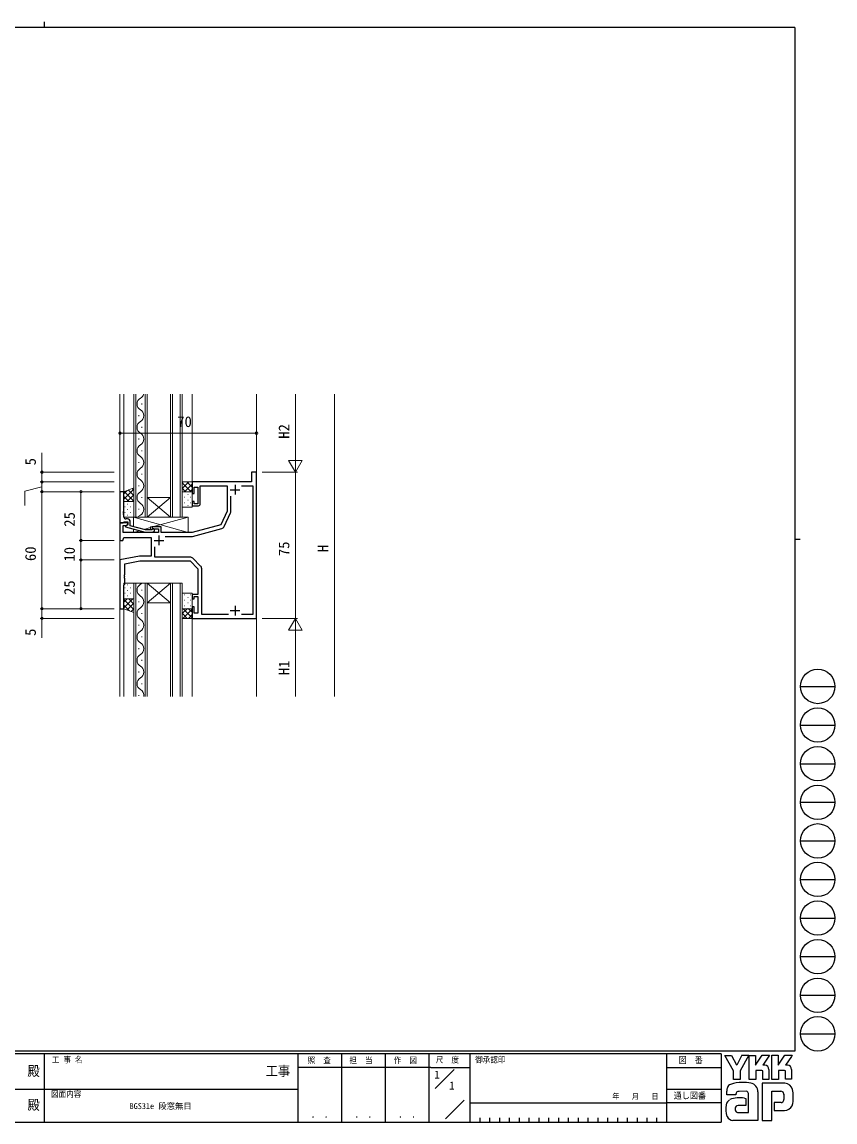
# Model space of a CAD drawing. Units: millimetres on the paper. Extents: x -397 to 397, y -282 to 282.
# Drawn here: x -20 to 397, y -282 to 282 of the extents above; entities that cross this region are included whole.
import ezdxf
from ezdxf.enums import TextEntityAlignment as Align

# ---------------------------------------------------------------- set-up
doc = ezdxf.new("R2010")
doc.units = ezdxf.units.MM
for name, color, linetype in [('0-1_USER1', 3, 'Continuous'), ('0-2_YKK_11', 134, 'Continuous'), ('0-7_YKK_ZWAK', 134, 'Continuous')]:
    doc.layers.add(name, color=color, linetype=linetype)
for name, color, linetype, lineweight in [('0-3_YKK_12', 40, 'Continuous', 18), ('0-4_YKK_13', 120, 'Continuous', 18), ('0-6_YKK_D', 200, 'Continuous', 18)]:
    doc.layers.add(name, color=color, linetype=linetype, lineweight=lineweight)
doc.styles.add('ＭＳ ゴシック', font='')
doc.styles.get('ＭＳ ゴシック').set_extended_font_data('MS Gothic')

msp = doc.modelspace()

# ---------------------------------------------------------------- linework, layer by layer
at = {"layer": '0-2_YKK_11'}
for p, q in [((86.537, 42.19), (91.537, 42.19)), ((89.037, 44.69), (89.037, 39.69)), ((92.277, 44.26), (98.107, 44.26)), ((86.967, 31.206), (86.967, 38.951)), ((83.508, 23.345), (86.78, 30.36)), ((33.837, 27.19), (33.037, 27.19)), ((50.037, 18.69), (50.037, 13.69)), ((47.537, 16.19), (52.537, 16.19)), ((71.381, 3.075), (67.422, 7.034)), ((86.537, -19.81), (91.537, -19.81)), ((89.037, -17.31), (89.037, -22.31))]:
    msp.add_line(p, q, dxfattribs=at)
for points in [[(100.037, -23.81), (100.037, 51.19), (97.537, 51.19), (97.537, 46.19), (67.037, 46.19), (67.037, 40.19), (68.037, 40.19), (68.037, 43.49), (70.037, 43.49), (70.037, 34.99), (68.037, 34.99), (68.037, 36.19), (67.037, 36.19), (67.037, 33.99), (70.237, 33.99)], [(71.237, 34.99), (71.237, 44.26), (85.037, 44.26), (85.037, 31.19), (81.745, 24.131), (67.037, 20.19), (51.237, 20.19), (51.237, 23.19), (46.537, 23.19), (46.537, 22.19), (49.737, 22.19), (49.737, 20.19), (31.667, 20.19), (31.667, 23.89), (33.171, 23.89), (34.037, 24.39), (34.037, 25.19), (30.037, 25.19), (30.037, 16.19), (31.537, 16.19), (31.939, 17.69), (46.037, 17.69), (46.037, 8.19), (40.037, 8.19), (30.037, 6.19), (30.037, -18.81), (32.037, -18.81), (32.037, -6.81), (32.537, -6.31), (32.537, -3.268), (32.417, -3.085), (32.417, -2.535), (32.537, -2.352), (32.537, -2.268), (32.417, -2.085), (32.417, -1.535), (32.537, -1.352), (32.537, 4.141), (40.285, 5.69), (66.037, 5.69)], [(30.037, 41.19), (30.037, 25.19), (31.737, 25.19), (32.037, 25.49), (32.237, 25.69), (34.037, 25.69), (34.037, 24.39), (32.837, 23.697), (32.837, 23.097), (42.94, 20.39), (46.886, 20.39), (47.661, 21.166)], [(32.037, 28.19), (32.037, 29.232), (31.917, 29.415), (31.917, 29.965), (32.037, 30.148), (32.037, 30.232), (31.917, 30.415), (31.917, 30.965), (32.037, 31.148), (32.037, 41.19), (30.037, 41.19)], [(92.277, 44.26), (98.107, 44.26), (98.107, -21.88), (92.387, -21.88)], [(46.813, 22.014), (46.389, 21.59), (43.098, 21.59), (35.337, 23.67), (35.337, 25.69)], [(53.277, 18.26), (67.291, 18.26), (82.213, 22.259)], [(66.008, 7.62), (47.967, 7.62), (47.967, 12.951)], [(66.037, 5.69), (70.037, 1.69), (70.037, -11.61), (67.037, -11.61), (67.037, -13.81), (68.037, -13.81), (68.037, -12.61), (70.037, -12.61), (70.037, -21.11), (68.037, -21.11), (68.037, -17.81), (67.037, -17.81), (67.037, -23.81), (100.037, -23.81)], [(85.687, -21.88), (71.967, -21.88), (71.967, 1.661)]]:
    msp.add_lwpolyline(points, dxfattribs=at)
for centre, radius, start, end in [((70.237, 34.99), 1, 270.00001, 359.99999), ((84.967, 31.206), 2, 335.00004, 0.00003), ((33.037, 28.19), 1, 180.00001, 269.99999), ((33.837, 25.69), 1.5, 0.00001, 89.99999), ((81.696, 24.19), 2, 285, 335.00002), ((47.237, 21.59), 0.6, 314.99999, 135.00001), ((66.008, 5.62), 2, 45.00003, 90.00002), ((69.967, 1.661), 2, 359.99998, 44.99997)]:
    msp.add_arc(centre, radius, start, end, dxfattribs=at)
at = {"layer": '0-3_YKK_12'}
for p, q in [((30.037, 91.19), (30.037, -63.81)), ((32.037, 91.19), (32.037, 41.19)), ((37.137, 28.19), (37.137, 91.19)), ((38.137, 91.19), (38.137, 28.19)), ((42.937, 28.19), (42.937, 91.19)), ((43.937, 91.19), (43.937, 28.19)), ((55.937, 28.19), (55.937, 91.19)), ((56.937, 91.19), (56.937, 28.19)), ((60.937, 28.19), (60.937, 91.19)), ((61.937, 91.19), (61.937, 28.19)), ((67.037, 46.19), (67.037, 91.19)), ((100.036, 91.19), (100.036, -63.81)), ((41.297, 86.389), (41.297, 85.989)), ((39.777, 80.389), (39.777, 79.989)), ((41.297, 74.389), (41.297, 73.989)), ((39.777, 68.389), (39.777, 67.989)), ((41.297, 62.389), (41.297, 61.989)), ((39.777, 56.389), (39.777, 55.989)), ((41.297, 50.389), (41.297, 49.989)), ((30.037, 41.19), (32.037, 41.19)), ((39.777, 44.389), (39.777, 43.989)), ((41.297, 38.389), (41.297, 37.989)), ((55.937, 38.19), (43.937, 38.19)), ((55.937, 28.19), (43.937, 38.19)), ((43.937, 28.19), (55.937, 38.19)), ((39.777, 32.389), (39.777, 31.989)), ((43.937, 28.19), (37.137, 28.19)), ((55.937, 28.19), (43.937, 28.19)), ((61.937, 28.19), (55.937, 28.19)), ((38.137, -5.81), (38.137, -63.81)), ((41.297, -9.11), (41.297, -9.51)), ((42.937, -63.81), (42.937, -5.81)), ((43.937, -5.81), (43.937, -63.81)), ((55.937, -5.81), (43.937, -5.81)), ((55.937, -5.81), (43.937, -15.81)), ((43.937, -5.81), (55.937, -15.81)), ((56.937, -5.81), (56.937, -63.81)), ((60.937, -63.81), (60.937, -5.81)), ((61.937, -5.81), (61.937, -63.81)), ((39.777, -15.11), (39.777, -15.51)), ((55.937, -15.81), (43.937, -15.81)), ((30.037, -18.81), (32.037, -18.81)), ((32.037, -63.81), (32.037, -18.81)), ((41.297, -21.11), (41.297, -21.51)), ((39.777, -27.11), (39.777, -27.51)), ((67.037, -63.81), (67.037, -23.81)), ((41.297, -33.11), (41.297, -33.51)), ((39.777, -39.11), (39.777, -39.51)), ((41.297, -45.11), (41.297, -45.51)), ((39.777, -51.11), (39.777, -51.51)), ((41.297, -57.11), (41.297, -57.51)), ((39.777, -63.11), (39.777, -63.51))]:
    msp.add_line(p, q, dxfattribs=at)
for points in [[(37.137, -63.81), (37.137, -5.81), (43.937, -5.81)], [(55.937, -63.81), (55.937, -5.81), (61.937, -5.81)]]:
    msp.add_lwpolyline(points, dxfattribs=at)
for centre, start, end in [((38.86, 92.189), 299.20254, 343.09861), ((42.214, 86.189), 119.20254, 240.79746), ((38.86, 80.189), 299.20254, 60.79746), ((42.214, 74.189), 119.20254, 240.79746), ((38.86, 68.189), 299.20254, 60.79746), ((42.214, 62.189), 119.20254, 240.79746), ((38.86, 56.189), 299.20254, 60.79746), ((42.214, 50.189), 119.20254, 240.79746), ((38.86, 44.189), 299.20254, 60.79746), ((42.214, 38.189), 119.20254, 240.79746), ((38.86, 32.189), 299.20254, 60.79746), ((42.214, 26.189), 119.20254, 144.39633), ((42.214, -9.31), 119.20254, 240.79746), ((38.86, -3.31), 299.20254, 313.32971), ((38.86, -15.31), 299.20254, 60.79746), ((42.214, -21.31), 119.20254, 240.79746), ((38.86, -27.31), 299.20254, 60.79746), ((42.214, -33.31), 119.20254, 240.79746), ((38.86, -39.31), 299.20254, 60.79746), ((42.214, -45.31), 119.20254, 240.79746), ((38.86, -51.31), 299.20254, 60.79746), ((42.214, -57.31), 119.20254, 240.79746), ((38.86, -63.31), 351.63473, 60.79746)]:
    msp.add_arc(centre, 3.437, start, end, dxfattribs=at)
at = {"layer": '0-4_YKK_13'}
for p, q in [((65.283, 46.19), (61.937, 42.844)), ((62.455, 46.19), (61.937, 45.673)), ((61.937, 45.8), (66.547, 41.19)), ((64.376, 46.19), (67.037, 43.529)), ((37.137, 42.446), (32.037, 37.346)), ((33.707, 41.845), (32.037, 40.175)), ((32.259, 41.277), (37.137, 36.399)), ((37.137, 39.618), (33.709, 36.19)), ((34.29, 42.074), (37.137, 39.227)), ((36.322, 42.871), (37.137, 42.056)), ((61.937, 42.972), (63.719, 41.19)), ((61.937, 39.73), (61.95, 39.73)), ((67.037, 45.116), (63.112, 41.19)), ((63.165, 41.145), (63.365, 41.145)), ((64.78, 39.73), (64.98, 39.73)), ((67.037, 42.287), (65.94, 41.19)), ((66.195, 41.145), (66.395, 41.145)), ((32.037, 38.67), (34.517, 36.19)), ((33.872, 34.825), (34.072, 34.825)), ((37.137, 36.79), (36.538, 36.19)), ((36.902, 34.825), (37.102, 34.825)), ((61.937, 36.9), (61.95, 36.9)), ((61.937, 34.07), (61.95, 34.07)), ((63.165, 38.315), (63.365, 38.315)), ((63.165, 35.485), (63.365, 35.485)), ((64.78, 36.9), (64.98, 36.9)), ((64.78, 34.07), (64.98, 34.07)), ((66.195, 38.315), (66.395, 38.315)), ((66.195, 35.485), (66.395, 35.485)), ((32.457, 33.41), (32.657, 33.41)), ((32.457, 30.58), (32.657, 30.58)), ((33.872, 31.995), (34.072, 31.995)), ((33.872, 29.165), (34.072, 29.165)), ((35.487, 33.41), (35.687, 33.41)), ((35.487, 30.58), (35.687, 30.58)), ((36.902, 31.995), (37.102, 31.995)), ((36.902, 29.165), (37.102, 29.165)), ((45.735, 22.867), (42.29, 21.807)), ((65.035, 28.19), (46.785, 23.19)), ((37.035, 20.19), (37.035, 21.972)), ((40.131, 21.143), (37.036, 20.19)), ((32.457, -8.06), (32.657, -8.06)), ((32.457, -10.89), (32.657, -10.89)), ((33.872, -6.645), (34.072, -6.645)), ((33.872, -9.475), (34.072, -9.475)), ((35.487, -8.06), (35.687, -8.06)), ((35.487, -10.89), (35.687, -10.89)), ((36.902, -6.645), (37.102, -6.645)), ((36.902, -9.475), (37.102, -9.475)), ((36.557, -13.81), (32.037, -18.33)), ((33.729, -13.81), (32.037, -15.502)), ((32.037, -14.178), (37.137, -19.278)), ((32.457, -13.72), (32.657, -13.72)), ((37.137, -16.058), (33.724, -19.471)), ((33.872, -12.305), (34.072, -12.305)), ((34.497, -13.81), (37.137, -16.45)), ((35.487, -13.72), (35.687, -13.72)), ((36.902, -12.305), (37.102, -12.305)), ((61.937, -13.06), (61.949, -13.06)), ((61.937, -15.89), (61.949, -15.89)), ((63.164, -11.645), (63.364, -11.645)), ((63.164, -14.475), (63.364, -14.475)), ((64.779, -13.06), (64.979, -13.06)), ((64.779, -15.89), (64.979, -15.89)), ((66.194, -11.645), (66.394, -11.645)), ((66.194, -14.475), (66.394, -14.475)), ((32.037, -17.007), (35.004, -19.973)), ((37.137, -18.887), (35.756, -20.268)), ((61.937, -18.72), (61.949, -18.72)), ((64.445, -18.81), (61.937, -21.318)), ((61.937, -21.19), (64.557, -23.81)), ((67.037, -19.046), (62.273, -23.81)), ((62.385, -18.81), (67.037, -23.462)), ((63.164, -17.305), (63.364, -17.305)), ((64.779, -18.72), (64.979, -18.72)), ((67.037, -21.874), (65.102, -23.81)), ((65.214, -18.81), (67.037, -20.633)), ((66.194, -17.305), (66.394, -17.305))]:
    msp.add_line(p, q, dxfattribs=at)
for points in [[(61.937, 41.19), (61.937, 46.19), (67.037, 46.19), (67.037, 41.19)], [(37.137, 36.19), (37.137, 43.19), (32.037, 41.19), (32.037, 36.19)], [(67.037, 41.19), (61.937, 41.19), (61.937, 33.19), (67.037, 33.19)], [(32.037, 36.19), (37.137, 36.19), (37.137, 28.19), (32.037, 28.19)], [(32.037, -13.81), (37.137, -13.81), (37.137, -5.81), (32.037, -5.81)], [(67.037, -18.81), (61.937, -18.81), (61.937, -10.81), (67.037, -10.81)], [(37.137, -13.81), (37.137, -20.81), (32.037, -18.81), (32.037, -13.81)], [(61.937, -18.81), (61.937, -23.81), (67.037, -23.81), (67.037, -18.81)]]:
    msp.add_lwpolyline(points, close=True, dxfattribs=at)
for points in [[(37.035, 23.215), (37.035, 28.19), (65.035, 28.19)], [(65.035, 28.19), (65.035, 20.19), (37.035, 28.19)], [(65.035, 20.19), (51.237, 20.19), (51.237, 23.19), (45.735, 23.19), (45.735, 21.59)], [(45.735, 20.39), (45.735, 20.19), (37.035, 20.19)]]:
    msp.add_lwpolyline(points, dxfattribs=at)
at = {"layer": '0-6_YKK_D'}
for p, q in [((120.037, 91.19), (120.037, 58.19)), ((140.037, 91.19), (140.037, -63.81)), ((30.037, 54.19), (30.037, 72.19)), ((30.037, 71.19), (100.037, 71.19)), ((100.037, 54.19), (100.037, 72.19)), ((120.037, 51.19), (120.037, 63.315)), ((120.037, 51.19), (116.537, 57.252)), ((123.537, 57.252), (116.537, 57.252)), ((120.037, 51.19), (123.537, 57.252)), ((27.037, 51.19), (-10.963, 51.19)), ((103.036, 51.19), (121.037, 51.19)), ((103.036, 51.19), (121.037, 51.19)), ((120.037, 51.19), (120.037, -23.81)), ((27.037, 46.19), (-10.963, 46.19)), ((27.037, 46.19), (-10.963, 46.19)), ((-9.963, 41.19), (-9.963, 46.19)), ((27.037, 41.19), (-10.963, 41.19)), ((27.037, 41.19), (-10.963, 41.19)), ((-9.963, 41.19), (-9.963, -18.81)), ((27.037, 41.19), (9.037, 41.19)), ((10.037, 41.19), (10.037, 16.19)), ((27.037, 16.19), (9.037, 16.19)), ((27.037, 16.19), (9.037, 16.19)), ((10.037, 16.19), (10.037, 6.19)), ((27.037, 6.19), (9.037, 6.19)), ((27.037, 6.19), (9.037, 6.19)), ((10.037, 6.19), (10.037, -18.81)), ((27.037, -18.81), (-10.963, -18.81)), ((27.037, -18.81), (-10.963, -18.81)), ((27.037, -18.81), (9.037, -18.81)), ((27.037, -23.81), (-10.963, -23.81)), ((103.036, -23.81), (121.037, -23.81)), ((103.036, -23.81), (121.037, -23.81)), ((120.037, -23.81), (116.537, -29.872)), ((120.037, -23.81), (123.537, -29.872)), ((120.037, -23.81), (120.037, -35.934)), ((116.537, -29.872), (123.537, -29.872)), ((120.037, -30.81), (120.037, -63.81))]:
    msp.add_line(p, q, dxfattribs=at)
for points in [[(-9.963, 46.19), (-9.963, 51.19), (-9.963, 61.087)], [(-9.963, 43.69), (-18.672, 41.523), (-18.672, 34.177)], [(-9.963, -18.81), (-9.963, -23.81), (-9.963, -33.706)]]:
    msp.add_lwpolyline(points, dxfattribs=at)
for centre in [(30.037, 71.19), (100.037, 71.19), (-9.963, 51.19), (-9.963, 46.19), (-9.963, 46.19), (-9.963, 41.19), (-9.963, 41.19), (10.037, 41.19), (10.037, 16.19), (10.037, 16.19), (10.037, 6.19), (10.037, 6.19), (-9.963, -18.81), (-9.963, -18.81), (10.037, -18.81), (-9.963, -23.81)]:
    msp.add_circle(centre, 0.637, dxfattribs=at)
at = {"layer": '0-7_YKK_ZWAK'}
for p, q in [((-8.886, 282.1), (-8.886, 279.3)), ((376.1, 279.3), (-393.9, 279.3)), ((376.1, 279.3), (376.1, -245.7)), ((376.1, 16.8), (378.9, 16.8)), ((379.076, -58.716), (396.716, -58.716)), ((379.076, -78.512), (396.716, -78.512)), ((379.076, -98.308), (396.716, -98.308)), ((379.076, -118.104), (396.716, -118.104)), ((379.076, -137.9), (396.716, -137.9)), ((379.076, -157.696), (396.716, -157.696)), ((379.076, -177.492), (396.716, -177.492)), ((379.076, -197.288), (396.716, -197.288)), ((379.076, -217.084), (396.716, -217.084)), ((379.076, -236.88), (396.716, -236.88)), ((376.1, -245.7), (-393.9, -245.7)), ((338.3, -247.1), (-393.9, -247.1)), ((-8.9, -247.1), (-8.9, -282.1)), ((121.3, -247.1), (121.3, -282.1)), ((143.7, -247.1), (143.7, -282.1)), ((166.1, -247.1), (166.1, -282.1)), ((188.5, -247.1), (188.5, -282.1)), ((209.5, -247.1), (209.5, -282.1)), ((310.3, -247.1), (310.3, -282.1)), ((338.3, -247.1), (338.3, -282.1)), ((344.732, -255.899), (340.137, -248.006)), ((340.137, -248.006), (343.651, -248.006)), ((343.651, -248.006), (346.164, -252.709)), ((348.936, -247.898), (346.381, -252.871)), ((352.562, -247.898), (348.029, -255.926)), ((348.936, -247.898), (352.562, -247.898)), ((352.76, -260.331), (352.76, -247.925)), ((352.76, -247.925), (355.976, -247.925)), ((355.976, -253.023), (359.355, -247.871)), ((355.976, -247.925), (355.976, -253.023)), ((359.355, -247.871), (363.18, -247.871)), ((363.18, -247.871), (359.64, -253.006)), ((364.274, -260.223), (364.274, -247.817)), ((364.274, -247.817), (367.545, -247.817)), ((367.545, -253.008), (370.978, -247.817)), ((367.545, -247.817), (367.545, -253.008)), ((370.978, -247.817), (374.762, -247.817)), ((374.762, -247.817), (374.383, -248.465)), ((346.164, -252.709), (346.381, -252.871)), ((360.679, -253.006), (359.64, -253.006)), ((374.383, -248.465), (371.261, -252.925)), ((372.301, -252.925), (371.261, -252.925)), ((189.484, -254.099), (121.3, -254.099)), ((189.484, -254.099), (209.5, -254.099)), ((191.67, -264.836), (201.364, -255.143)), ((310.3, -254.1), (338.3, -254.1)), ((344.732, -260.358), (344.732, -255.899)), ((348.029, -255.926), (348.029, -260.358)), ((359.274, -255.682), (356.084, -255.682)), ((356.084, -255.682), (356.084, -260.331)), ((359.706, -255.844), (359.274, -255.682)), ((359.706, -260.25), (359.706, -255.844)), ((362.842, -255.169), (362.842, -260.25)), ((371.302, -260.196), (371.302, -255.817)), ((374.464, -255.169), (374.464, -260.196)), ((348.029, -260.358), (344.732, -260.358)), ((356.084, -260.331), (352.76, -260.331)), ((359.328, -262.196), (359.328, -281.306)), ((370.923, -262.196), (359.328, -262.196)), ((362.842, -260.25), (359.706, -260.25)), ((367.68, -260.223), (364.274, -260.223)), ((371.302, -260.146), (371.353, -260.196)), ((374.464, -260.196), (371.302, -260.196)), ((-136.3, -265.299), (-7.5, -265.299)), ((-7.5, -265.299), (121.3, -265.299)), ((310.3, -265.299), (338.3, -265.299)), ((351.246, -266.305), (347.548, -266.375)), ((350.273, -269.873), (350.976, -270.035)), ((350.976, -270.035), (350.976, -273.63)), ((352.327, -277.171), (352.327, -267.44)), ((357.22, -266.683), (357.22, -281.279)), ((364.355, -281.306), (364.355, -266.359)), ((364.355, -266.359), (369.004, -266.359)), ((370.473, -267.856), (370.491, -270.491)), ((196.972, -280.445), (206.496, -270.921)), ((209.5, -272.3), (310.3, -272.3)), ((338.3, -272.299), (310.3, -272.299)), ((350.976, -273.63), (346.981, -273.635)), ((369.113, -272.089), (365.572, -272.089)), ((365.572, -272.089), (365.572, -276.225)), ((365.572, -276.225), (370.896, -276.225)), ((370.896, -276.225), (371.978, -275.982)), ((-393.9, -282.1), (338.3, -282.1)), ((214.54, -280), (214.54, -282.1)), ((219.58, -280), (219.58, -282.1)), ((224.62, -280), (224.62, -282.1)), ((229.66, -280), (229.66, -282.1)), ((234.7, -280), (234.7, -282.1)), ((239.74, -280), (239.74, -282.1)), ((244.78, -280), (244.78, -282.1)), ((249.82, -280), (249.82, -282.1)), ((254.86, -280), (254.86, -282.1)), ((259.9, -280), (259.9, -282.1)), ((264.94, -280), (264.94, -282.1)), ((269.98, -280), (269.98, -282.1)), ((275.02, -280), (275.02, -282.1)), ((280.06, -280), (280.06, -282.1)), ((285.1, -280), (285.1, -282.1)), ((290.14, -280), (290.14, -282.1)), ((295.18, -280), (295.18, -282.1)), ((300.22, -280), (300.22, -282.1)), ((305.26, -280), (305.26, -282.1)), ((345.867, -281.36), (344.38, -281.36)), ((356.895, -281.333), (345.867, -281.36)), ((346.705, -277.171), (352.327, -277.171)), ((351.895, -277.171), (352.246, -277.171)), ((352.327, -277.17), (352.328, -277.171)), ((357.22, -281.279), (356.895, -281.333)), ((359.328, -281.306), (363.571, -281.306)), ((363.571, -281.306), (364.355, -281.306))]:
    msp.add_line(p, q, dxfattribs=at)
for points in [[(371.302, -255.817), (370.869, -255.655), (367.68, -255.655), (367.68, -260.223)], [(345.867, -268.17), (341.218, -268.17), (341.218, -266.241)]]:
    msp.add_lwpolyline(points, dxfattribs=at)
for centre in [(387.896, -58.716), (387.896, -78.512), (387.896, -98.308), (387.896, -118.104), (387.896, -137.9), (387.896, -157.696), (387.896, -177.492), (387.896, -197.288), (387.896, -217.084), (387.896, -236.88)]:
    msp.add_circle(centre, 8.82, dxfattribs=at)
for centre, radius, start, end in [((360.679, -255.169), 2.163, 0.00166, 89.99604), ((372.3, -255.088), 2.163, 0.00166, 89.99604), ((346.259, -266.266), 5.037, 158.41083, 179.71775), ((343.906, -265.155), 2.444, 109.02127, 161.51264), ((349.022, -279.501), 17.68, 89.89165, 109.30848), ((349.541, -282.563), 20.748, 78.7801, 91.46938), ((352.83, -266.596), 4.449, 40.66422, 80.31694), ((352.609, -266.585), 4.612, 358.78059, 38.76563), ((370.772, -266.54), 4.341, 14.44572, 87.08746), ((344.727, -274.027), 3.908, 121.82711, 169.08475), ((347.82, -282.954), 13.309, 79.38098, 112.05825), ((347.975, -268.107), 2.109, 138.46382, 181.71359), ((347.415, -268.071), 1.701, 85.50551, 126.78038), ((350.756, -267.854), 1.625, 14.7552, 72.44995), ((369.165, -267.579), 1.229, 16.43123, 96.91661), ((366.831, -268.308), 3.673, 4.93423, 17.03552), ((366.81, -270.141), 3.697, 343.6902, 354.75362), ((354.466, -269.287), 20.86, 350.99027, 10.67625), ((351.749, -275.495), 11.082, 168.76372, 199.80079), ((347.882, -275.428), 2.369, 171.08203, 216.71923), ((346.99, -275.079), 1.445, 90.33953, 178.03639), ((369.114, -270.784), 1.306, 269.95468, 342.90145), ((370.835, -271.845), 4.291, 285.44291, 349.90448), ((344.74, -277.543), 3.823, 207.31435, 263.59464), ((346.95, -275.665), 1.526, 230.9728, 260.75491)]:
    msp.add_arc(centre, radius, start, end, dxfattribs=at)

# ---------------------------------------------------------------- texts
at = {"layer": '0-1_USER1', "style": 'ＭＳ ゴシック'}
for s, height, p in [('1', 4.106, (191.3, -261.099)), ('1', 4.106, (198.833, -266.699)), ('BGS31e 段窓無目', 3.079, (34.972, -276.4))]:
    msp.add_text(s, height=height, dxfattribs=at).set_placement(p, align=Align.BOTTOM_LEFT)
at = {"layer": '0-6_YKK_D', "style": 'ＭＳ ゴシック'}
msp.add_text('70', height=5.499, dxfattribs=at).set_placement((59.412, 72.69), align=Align.BOTTOM_LEFT)
for s, p in [('H2', (118.537, 68.362)), ('5', (-11.463, 54.686)), ('25', (8.537, 23.236)), ('60', (-11.463, 5.629)), ('10', (8.537, 5.352)), ('75', (118.537, 8.15)), ('H', (138.537, 10.196)), ('25', (8.537, -11.764)), ('5', (-11.463, -32.76)), ('H1', (118.537, -52.892))]:
    msp.add_text(s, height=5.499, rotation=90, dxfattribs=at).set_placement(p, align=Align.BOTTOM_LEFT)
at = {"layer": '0-7_YKK_ZWAK', "style": 'ＭＳ ゴシック', "width": 0.9}
for s, height, p in [('工 事 名', 3.079, (-4.888, -252.633)), ('尺  度', 3.079, (192.012, -252.637)), ('御承認印', 3.079, (212.167, -252.633)), ('殿', 5.132, (-17.382, -260.056)), ('工事', 5.132, (104.731, -260.056)), ('照  査', 3.079, (126.289, -252.88)), ('担  当', 3.079, (147.655, -252.88)), ('作  図', 3.079, (170.42, -252.862)), ('図\u3000番', 3.284, (316.498, -252.962)), ('殿', 5.132, (-17.382, -277.378)), ('図面内容', 3.079, (-5.283, -270.248)), ('年   月   日', 2.903, (282.476, -271.269)), ('通し図番', 3.284, (313.979, -271.185)), (' ． ．', 3.592, (125.755, -281.046)), (' ． ．', 3.592, (148.155, -281.046)), (' ． ．', 3.592, (170.555, -281.046))]:
    msp.add_text(s, height=height, dxfattribs=at).set_placement(p, align=Align.BOTTOM_LEFT)

doc.saveas('drawing.dxf')
